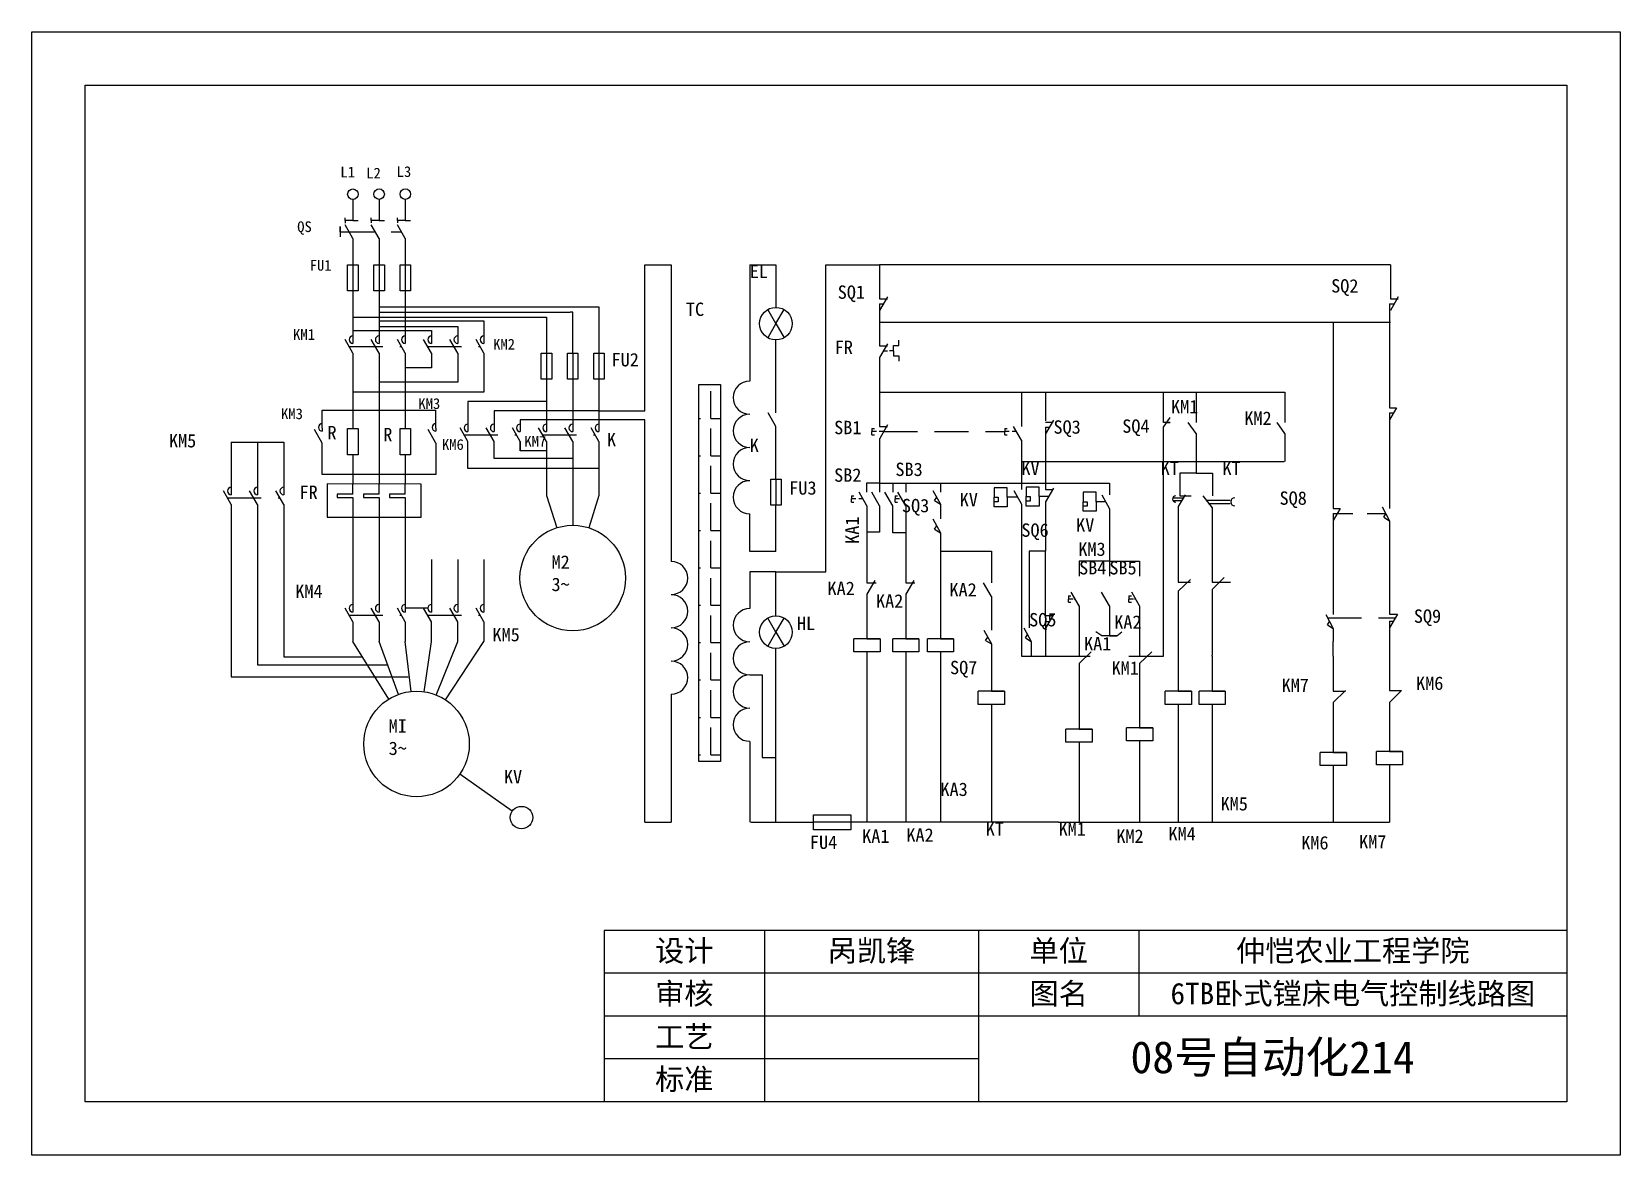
# Model space of a CAD drawing. Header units: millimetres. Extents: x 2276 to 2573, y 2021 to 2231.
import ezdxf

# ---------------------------------------------------------------- set-up
doc = ezdxf.new("R2010")
doc.units = ezdxf.units.MM
doc.linetypes.add('DASHED2', pattern=[9.525, 6.35, -3.175])
for name, color, linetype in [('元器件层', 4, 'Continuous'), ('图框层', 1, 'Continuous'), ('导线层', 3, 'Continuous'), ('文字层', 2, 'Continuous')]:
    doc.layers.add(name, color=color, linetype=linetype)
doc.styles.add('呙凯锋08', font='STFANGSO.TTF')

# ---------------------------------------------------------------- blocks, each defined once
blk = doc.blocks.new('呙凯锋L')
at = {"layer": '元器件层'}
for p, q in [((2.34, -2.49), (2.34, -6.41)), ((0.87, -6.41), (0.87, -5.92)), ((2.34, -6.41), (0.87, -6.41)), ((0.87, -6.41), (0.87, -6.9)), ((2.34, -6.41), (3.32, -6.41))]:
    blk.add_line(p, q, dxfattribs=at)
blk.add_circle((2.34, -1.51), 0.98, dxfattribs=at)
blk = doc.blocks.new('呙凯锋QS')
at = {"layer": '元器件层'}
for p, q in [((4.06, -2.32), (2.59, 0.23)), ((8.96, -2.32), (7.49, 0.23)), ((13.86, -2.32), (12.39, 0.23)), ((1.69, -1.04), (1.69, -0.06)), ((1.69, -0.06), (1.69, -2.02))]:
    blk.add_line(p, q, dxfattribs=at)
at = {"layer": '元器件层', "linetype": 'DASHED2'}
blk.add_line((1.69, -1.04), (13.12, -1.04), dxfattribs=at)
blk = doc.blocks.new('呙凯锋FU')
at = {"layer": '元器件层'}
for p, q in [((0.95, -5.49), (0.95, -0.59)), ((0.95, -0.59), (1.93, -0.59)), ((1.93, -0.59), (2.91, -0.59)), ((1.93, -0.59), (1.93, -5.49)), ((2.91, -0.59), (2.91, -5.49)), ((2.91, -5.49), (0.95, -5.49))]:
    blk.add_line(p, q, dxfattribs=at)
blk = doc.blocks.new('呙凯锋KM')
at = {"layer": '元器件层'}
for q in [(-0.89, 4.29), (-0.89, 0.37)]:
    blk.add_line((-0.89, 0.93), q, dxfattribs=at)
blk.add_arc((-0.89, 1.07), 0.699, 90, 270, dxfattribs=at)
blk = doc.blocks.new('呙凯锋FR')
at = {"layer": '元器件层'}
for p, q in [((3.56, -0.84), (3.56, 1.12)), ((3.56, -0.84), (0.62, -0.84)), ((0.62, -0.84), (0.62, -1.51)), ((0.62, -1.51), (3.56, -1.51)), ((3.56, -1.51), (3.56, -3.47))]:
    blk.add_line(p, q, dxfattribs=at)
blk = doc.blocks.new('呙凯锋M23~')
at = {"layer": '元器件层'}
for p, q in [((-4.9, 15.41), (-2.99, 9.4)), ((0, 15.41), (0, 9.86)), ((4.9, 15.41), (2.99, 9.4))]:
    blk.add_line(p, q, dxfattribs=at)
blk.add_circle((0, 0), 9.86, dxfattribs=at)
blk = doc.blocks.new('呙凯锋KV')
at = {"layer": '元器件层'}
blk.add_line((-7, 4.56), (-16.79, 11.43), dxfattribs=at)
blk.add_circle((-5.25, 3.34), 2.1, dxfattribs=at)
blk = doc.blocks.new('呙凯锋M13~')
at = {"layer": '元器件层'}
for p, q in [((-17.37, 6.61), (-24.07, 17.39)), ((-15.56, 7.49), (-19.17, 17.39)), ((-13.18, 8.04), (-14.27, 17.39)), ((-10.74, 7.99), (-9.37, 17.39)), ((-8.49, 7.38), (-4.47, 17.39)), ((-6.75, 6.47), (0.43, 17.39))]:
    blk.add_line(p, q, dxfattribs=at)
blk.add_circle((-12.17, -1.77), 9.86, dxfattribs=at)
blk = doc.blocks.new('呙凯锋SB')
at = {"layer": '元器件层'}
for p, q in [((-1.38, 0.6), (-0.92, 0.6)), ((-1.38, 0.6), (-1.38, 0)), ((-0.53, 0), (-1.38, 0)), ((-1.38, -0.6), (-1.38, 0)), ((0.8, 0), (0, 0)), ((1.54, 1.27), (0.07, -1.27)), ((-1.38, -0.6), (-0.92, -0.6))]:
    blk.add_line(p, q, dxfattribs=at)
blk = doc.blocks.new('呙凯锋TC')
at = {"layer": '元器件层'}
for centre in [(7.55, -62.62), (7.55, -68.83), (7.55, -75.03), (7.55, -81.24)]:
    blk.add_arc(centre, 3.1, 270, 90, dxfattribs=at)
at = {"layer": '导线层'}
for p, q in [((2.65, -31.38), (2.65, -4.06)), ((2.65, -4.06), (7.55, -4.06)), ((7.55, -4.06), (7.55, -47.11)), ((2.65, -108.27), (2.65, -33.04)), ((7.55, -47.11), (7.55, -59.52)), ((7.55, -84.34), (7.55, -108.27)), ((2.65, -108.27), (7.55, -108.27))]:
    blk.add_line(p, q, dxfattribs=at)
blk = doc.blocks.new('呙凯锋HL')
at = {"layer": '元器件层'}
for q in [(-1.53, 2.64), (-1.53, -2.64), (1.53, 2.64), (1.53, -2.64)]:
    blk.add_line((0, 0), q, dxfattribs=at)
blk.add_circle((0, 0), 3.05, dxfattribs=at)
blk = doc.blocks.new('呙凯锋KA')
at = {"layer": '元器件层'}
blk.add_line((-0.3, 1.71), (-1.77, -0.84), dxfattribs=at)
at = {"layer": '导线层'}
blk.add_line((-1.77, -0.84), (-1.77, -9.18), dxfattribs=at)
blk = doc.blocks.new('呙凯锋R')
at = {"layer": '元器件层'}
for p, q in [((-2.83, -1.78), (-2.83, 3.12)), ((-2.83, 3.12), (-1.85, 3.12)), ((-1.85, 3.12), (-0.87, 3.12)), ((-0.87, 3.12), (-0.87, -1.78)), ((-0.87, -1.78), (-2.83, -1.78))]:
    blk.add_line(p, q, dxfattribs=at)
blk = doc.blocks.new('呙凯锋SQ')
at = {"layer": '元器件层'}
for p, q in [((1.17, -0.71), (2.57, -3.29)), ((1.49, -2.63), (1.87, -2)), ((1.49, -2.63), (2.57, -3.29)), ((2.57, -3.29), (2.57, -6.06)), ((2.57, -6.06), (2.57, -12.12))]:
    blk.add_line(p, q, dxfattribs=at)
blk = doc.blocks.new('呙凯锋KT')
at = {"layer": '元器件层'}
for p, q in [((-4.46, 9.86), (-4.46, 2.44)), ((-4.46, 2.44), (-7.52, 2.44)), ((-7.52, 2.44), (-7.52, -1.81)), ((-4.46, 2.44), (-1.39, 2.44)), ((-1.39, 2.44), (-1.39, -1.81))]:
    blk.add_line(p, q, dxfattribs=at)

msp = doc.modelspace()

# ---------------------------------------------------------------- hatches: boundary and pattern name
at = {"layer": '元器件层'}
h = msp.add_hatch(dxfattribs=at)
h.set_pattern_fill('ANGLE', color=0)
h.set_pattern_definition([(0, (0, 0), (0, 6.985), [5.08, -1.905]), (90, (0, 0), (-6.985, 4e-16), [5.08, -1.905])])
h.paths.add_polyline_path([(2404.64, 2164.73), (2400.59, 2164.73), (2400.59, 2094.25), (2404.64, 2094.25)])

# ---------------------------------------------------------------- linework, layer by layer
for p, q in [((2340.82, 2199.31), (2340.82, 2195.39)), ((2345.72, 2199.31), (2345.72, 2195.39)), ((2339.35, 2195.39), (2339.35, 2195.88)), ((2340.82, 2195.39), (2339.35, 2195.39)), ((2339.35, 2195.39), (2339.35, 2194.9)), ((2340.82, 2195.39), (2341.8, 2195.39)), ((2344.25, 2195.39), (2344.25, 2195.88)), ((2345.72, 2195.39), (2344.25, 2195.39)), ((2344.25, 2195.39), (2344.25, 2194.9)), ((2345.72, 2195.39), (2346.7, 2195.39)), ((2339.84, 2182.19), (2339.84, 2187.09)), ((2339.84, 2187.09), (2340.82, 2187.09)), ((2340.82, 2187.09), (2341.8, 2187.09)), ((2340.82, 2187.09), (2340.82, 2182.19)), ((2341.8, 2187.09), (2341.8, 2182.19)), ((2344.74, 2182.19), (2344.74, 2187.09)), ((2344.74, 2187.09), (2345.72, 2187.09)), ((2345.72, 2187.09), (2346.7, 2187.09)), ((2345.72, 2187.09), (2345.72, 2182.19)), ((2346.7, 2187.09), (2346.7, 2182.19)), ((2410.12, 2187.09), (2415.02, 2187.09)), ((2415.02, 2187.09), (2415.02, 2179.13)), ((2529.9, 2187.09), (2529.9, 2180.74)), ((2335.92, 2182.19), (2335.92, 2172.39)), ((2341.8, 2182.19), (2339.84, 2182.19)), ((2340.82, 2182.19), (2340.82, 2172.39)), ((2346.7, 2182.19), (2344.74, 2182.19)), ((2345.72, 2182.19), (2345.72, 2172.39)), ((2435.88, 2181.08), (2434.41, 2178.53)), ((2434.41, 2180.98), (2434.41, 2180.98)), ((2434.41, 2180.74), (2435.85, 2180.74)), ((2531.37, 2181.08), (2529.9, 2178.53)), ((2529.9, 2180.98), (2529.9, 2180.98)), ((2529.9, 2180.74), (2531.34, 2180.74)), ((2377.02, 2178.2), (2376.53, 2178.2)), ((2415.02, 2176.08), (2413.5, 2178.72)), ((2415.02, 2176.08), (2416.55, 2178.72)), ((2434.41, 2179.8), (2435.15, 2179.8)), ((2434.41, 2179.8), (2434.41, 2178.53)), ((2434.41, 2178.53), (2434.41, 2171.96)), ((2529.74, 2179.8), (2530.64, 2179.8)), ((2335.92, 2174.78), (2350.62, 2174.78)), ((2340.82, 2176.58), (2360.42, 2176.58)), ((2340.82, 2175.57), (2355.52, 2175.57)), ((2350.62, 2174.78), (2350.62, 2172.39)), ((2355.52, 2175.57), (2355.52, 2172.39)), ((2360.42, 2176.58), (2360.42, 2172.39)), ((2415.02, 2176.08), (2413.5, 2173.44)), ((2415.02, 2176.08), (2416.55, 2173.44)), ((2335.92, 2170.54), (2334.45, 2173.09)), ((2340.82, 2170.54), (2339.35, 2173.09)), ((2345.72, 2170.54), (2344.25, 2173.09)), ((2350.62, 2170.54), (2349.15, 2173.09)), ((2355.52, 2170.54), (2354.05, 2173.09)), ((2360.42, 2170.54), (2358.95, 2173.09)), ((2435.88, 2172.29), (2434.41, 2169.74)), ((2434.41, 2171.96), (2435.85, 2171.96)), ((2436.99, 2171.02), (2436.99, 2172)), ((2436.99, 2172), (2437.97, 2172)), ((2437.97, 2172), (2437.97, 2172.98)), ((2371.14, 2165.69), (2371.14, 2170.59)), ((2371.14, 2170.59), (2372.12, 2170.59)), ((2372.12, 2170.59), (2373.1, 2170.59)), ((2372.12, 2170.59), (2372.12, 2165.69)), ((2373.1, 2170.59), (2373.1, 2165.69)), ((2376.04, 2165.69), (2376.04, 2170.59)), ((2376.04, 2170.59), (2377.02, 2170.59)), ((2377.02, 2170.59), (2378, 2170.59)), ((2377.02, 2170.59), (2377.02, 2165.69)), ((2378, 2170.59), (2378, 2165.69)), ((2380.94, 2165.69), (2380.94, 2170.59)), ((2380.94, 2170.59), (2381.92, 2170.59)), ((2381.92, 2170.59), (2382.9, 2170.59)), ((2381.92, 2170.59), (2381.92, 2165.69)), ((2382.9, 2170.59), (2382.9, 2165.69)), ((2435.15, 2171.02), (2435.86, 2171.02)), ((2436.99, 2171.02), (2436.25, 2171.02)), ((2436.99, 2171.02), (2436.99, 2170.04)), ((2436.99, 2170.04), (2437.97, 2170.04)), ((2437.97, 2170.04), (2437.97, 2169.06)), ((2373.1, 2165.69), (2371.14, 2165.69)), ((2378, 2165.69), (2376.04, 2165.69)), ((2382.9, 2165.69), (2380.94, 2165.69)), ((2529.74, 2166.69), (2529.74, 2160.34)), ((2400.59, 2164.73), (2404.64, 2164.73)), ((2400.59, 2094.25), (2400.59, 2164.73)), ((2404.64, 2164.73), (2404.64, 2094.25)), ((2460.91, 2163.29), (2460.91, 2156.84)), ((2465.44, 2163.29), (2465.44, 2157.92)), ((2487.48, 2157.63), (2487.48, 2163.29)), ((2493.6, 2163.29), (2493.6, 2157.63)), ((2330.2, 2156.55), (2330.2, 2159.9)), ((2357.42, 2161.54), (2357.42, 2155.89)), ((2362.32, 2159.77), (2362.32, 2155.89)), ((2415.02, 2156.84), (2413.55, 2159.39)), ((2529.74, 2160.98), (2529.74, 2160.34)), ((2529.74, 2160.58), (2529.74, 2160.58)), ((2531.02, 2160.34), (2529.74, 2158.13)), ((2529.74, 2160.34), (2531.02, 2160.34)), ((2529.74, 2159.4), (2530.48, 2159.4)), ((2330.2, 2153.72), (2328.73, 2156.27)), ((2330.2, 2156.55), (2330.2, 2155.99)), ((2344.74, 2151.58), (2344.74, 2156.48)), ((2344.74, 2156.48), (2345.72, 2156.48)), ((2345.72, 2156.48), (2346.7, 2156.48)), ((2346.7, 2156.48), (2346.7, 2151.58)), ((2351.44, 2153.72), (2349.97, 2156.27)), ((2357.42, 2154.05), (2355.95, 2156.59)), ((2362.32, 2154.05), (2360.85, 2156.59)), ((2367.22, 2154.05), (2365.75, 2156.59)), ((2367.22, 2158.11), (2367.22, 2155.89)), ((2372.12, 2154.05), (2370.65, 2156.59)), ((2377.02, 2154.05), (2375.55, 2156.59)), ((2381.92, 2154.05), (2380.45, 2156.59)), ((2415.02, 2147.04), (2415.02, 2156.84)), ((2434.41, 2156.84), (2435.85, 2156.84)), ((2457.8, 2156.5), (2458.26, 2156.5)), ((2457.8, 2156.5), (2457.8, 2155.9)), ((2460.91, 2154.3), (2459.44, 2156.84)), ((2466.91, 2158.01), (2465.44, 2155.46)), ((2465.44, 2157.68), (2466.88, 2157.68)), ((2465.44, 2156.74), (2466.17, 2156.74)), ((2465.44, 2156.74), (2465.44, 2155.46)), ((2487.48, 2156.74), (2488.75, 2158.51)), ((2488.75, 2157.63), (2487.48, 2157.63)), ((2487.48, 2150.3), (2487.48, 2156.74)), ((2488.12, 2157.63), (2488.75, 2157.63)), ((2493.6, 2155.55), (2492.12, 2157.63)), ((2510.19, 2155.55), (2508.71, 2157.63)), ((2313.18, 2153.9), (2313.18, 2144.1)), ((2318.08, 2153.9), (2318.08, 2144.1)), ((2322.98, 2153.9), (2322.98, 2144.1)), ((2357.42, 2148.99), (2357.42, 2154.05)), ((2362.32, 2150.88), (2362.32, 2154.05)), ((2367.22, 2152.33), (2367.22, 2154.05)), ((2367.22, 2154.05), (2367.22, 2152.33)), ((2372.12, 2154.05), (2372.12, 2143.94)), ((2377.02, 2154.05), (2377.02, 2143.94)), ((2381.92, 2154.05), (2381.92, 2143.94)), ((2458.65, 2155.9), (2457.8, 2155.9)), ((2457.8, 2155.31), (2457.8, 2155.9)), ((2457.8, 2155.31), (2458.26, 2155.31)), ((2459.98, 2155.9), (2459.18, 2155.9)), ((2460.91, 2154.3), (2460.91, 2146.29)), ((2465.44, 2155.46), (2465.44, 2150.3)), ((2510.19, 2155.55), (2510.19, 2150.3)), ((2346.7, 2151.58), (2344.74, 2151.58)), ((2377.02, 2150.88), (2362.32, 2150.88)), ((2372.12, 2152.33), (2367.22, 2152.33)), ((2465.44, 2150.3), (2465.44, 2145.09)), ((2487.48, 2113.9), (2487.48, 2150.3)), ((2381.92, 2148.99), (2357.42, 2148.99)), ((2313.18, 2142.26), (2311.71, 2144.8)), ((2318.08, 2142.26), (2316.61, 2144.8)), ((2322.98, 2142.26), (2321.51, 2144.8)), ((2340.82, 2144.23), (2340.82, 2146.19)), ((2345.72, 2144.23), (2345.72, 2146.19)), ((2414.04, 2142.14), (2414.04, 2147.04)), ((2414.04, 2147.04), (2415.02, 2147.04)), ((2415.02, 2147.04), (2416, 2147.04)), ((2415.02, 2147.04), (2415.02, 2142.14)), ((2416, 2147.04), (2416, 2142.14)), ((2432.03, 2142.05), (2430.56, 2144.59)), ((2434.41, 2142.05), (2432.94, 2144.59)), ((2436.86, 2142.05), (2435.39, 2144.59)), ((2439.31, 2142.05), (2437.84, 2144.59)), ((2444.38, 2144.91), (2445.78, 2142.33)), ((2458.25, 2145.4), (2455.83, 2145.4)), ((2455.83, 2145.4), (2455.83, 2143.62)), ((2458.25, 2143.62), (2458.25, 2145.4)), ((2459.51, 2144.91), (2460.91, 2142.33)), ((2460.91, 2146.29), (2460.91, 2145.09)), ((2464.21, 2145.53), (2461.79, 2145.53)), ((2461.79, 2145.53), (2461.79, 2143.76)), ((2464.21, 2143.76), (2464.21, 2145.53)), ((2466.91, 2145.35), (2465.44, 2142.8)), ((2465.44, 2145.09), (2466.88, 2145.09)), ((2474.88, 2144.56), (2472.46, 2144.56)), ((2472.46, 2144.56), (2472.46, 2142.78)), ((2474.88, 2142.78), (2474.88, 2144.56)), ((2477.36, 2146.29), (2477.36, 2144.08)), ((2340.82, 2144.23), (2337.88, 2144.23)), ((2337.88, 2144.23), (2337.88, 2143.56)), ((2337.88, 2143.56), (2340.82, 2143.56)), ((2340.82, 2143.56), (2340.82, 2141.6)), ((2345.72, 2144.23), (2342.78, 2144.23)), ((2342.78, 2144.23), (2342.78, 2143.56)), ((2342.78, 2143.56), (2345.72, 2143.56)), ((2345.72, 2143.56), (2345.72, 2141.6)), ((2416, 2142.14), (2414.04, 2142.14)), ((2415.02, 2133.5), (2415.02, 2142.14)), ((2429.12, 2143.92), (2429.58, 2143.92)), ((2429.12, 2143.92), (2429.12, 2143.32)), ((2429.96, 2143.32), (2429.12, 2143.32)), ((2429.12, 2142.72), (2429.12, 2143.32)), ((2429.12, 2142.72), (2429.58, 2142.72)), ((2431.3, 2143.32), (2430.5, 2143.32)), ((2434.41, 2142.05), (2434.41, 2137.09)), ((2436.86, 2136.98), (2436.86, 2142.05)), ((2437.31, 2143.92), (2437.77, 2143.92)), ((2437.31, 2143.92), (2437.31, 2143.32)), ((2438.15, 2143.32), (2437.31, 2143.32)), ((2437.31, 2142.72), (2437.31, 2143.32)), ((2437.31, 2142.72), (2437.77, 2142.72)), ((2438.58, 2143.32), (2438.34, 2143.32)), ((2439.31, 2142.05), (2439.31, 2136.98)), ((2444.69, 2143), (2445.08, 2143.62)), ((2444.69, 2143), (2445.78, 2142.33)), ((2445.78, 2142.33), (2445.78, 2139.57)), ((2455.83, 2141.85), (2455.83, 2143.62)), ((2455.83, 2143.62), (2456.58, 2143.62)), ((2456.58, 2142.79), (2455.83, 2142.79)), ((2458.25, 2141.85), (2455.83, 2141.85)), ((2456.58, 2143.62), (2456.58, 2142.79)), ((2460.21, 2143.62), (2458.25, 2143.62)), ((2458.25, 2143.62), (2458.25, 2141.85)), ((2460.91, 2142.33), (2460.91, 2113.9)), ((2461.79, 2141.98), (2461.79, 2143.76)), ((2461.79, 2143.76), (2462.55, 2143.76)), ((2462.55, 2142.92), (2461.79, 2142.92)), ((2464.21, 2141.98), (2461.79, 2141.98)), ((2462.55, 2143.76), (2462.55, 2142.92)), ((2465.99, 2143.76), (2464.21, 2143.76)), ((2464.21, 2143.76), (2464.21, 2141.98)), ((2465.44, 2142.8), (2465.44, 2133.58)), ((2472.46, 2141.01), (2472.46, 2142.78)), ((2472.46, 2142.78), (2473.22, 2142.78)), ((2473.22, 2141.95), (2472.46, 2141.95)), ((2473.22, 2142.78), (2473.22, 2141.95)), ((2476.66, 2142.78), (2474.88, 2142.78)), ((2474.88, 2142.78), (2474.88, 2141.01)), ((2475.96, 2144.08), (2477.36, 2141.49)), ((2477.36, 2141.49), (2477.36, 2128.88)), ((2491.15, 2143.45), (2489.19, 2143.45)), ((2490.88, 2142.99), (2489.24, 2142.99)), ((2491.52, 2144.08), (2490.24, 2141.91)), ((2490.24, 2141.91), (2490.24, 2127.75)), ((2490.53, 2143.88), (2492.66, 2143.88)), ((2494.83, 2143.88), (2496.57, 2141.65)), ((2495.44, 2143.1), (2499.94, 2143.1)), ((2495.92, 2142.49), (2499.94, 2142.49)), ((2496.57, 2141.65), (2496.57, 2127.75)), ((2519.23, 2141.52), (2520.5, 2141.52)), ((2520.5, 2141.52), (2519.23, 2139.31)), ((2528.34, 2141.81), (2529.74, 2139.23)), ((2410.12, 2133.5), (2410.12, 2140.53)), ((2444.38, 2139.57), (2445.78, 2136.98)), ((2474.88, 2141.01), (2472.46, 2141.01)), ((2519.23, 2140.58), (2519.23, 2139.31)), ((2519.23, 2140.58), (2519.96, 2140.58)), ((2519.23, 2139.31), (2519.23, 2134.14)), ((2528.66, 2139.89), (2529.04, 2140.52)), ((2528.66, 2139.89), (2529.74, 2139.23)), ((2434.41, 2137.09), (2432.03, 2137.09)), ((2439.31, 2136.98), (2436.86, 2136.98)), ((2444.69, 2137.65), (2445.08, 2138.28)), ((2444.69, 2137.65), (2445.78, 2136.98)), ((2415.02, 2133.5), (2410.12, 2133.5)), ((2455.31, 2133.58), (2455.31, 2127.65)), ((2465.44, 2133.58), (2462.36, 2133.58)), ((2462.36, 2133.58), (2462.36, 2119.25)), ((2465.44, 2121.45), (2465.44, 2133.58)), ((2335.92, 2131.98), (2335.92, 2122.18)), ((2340.82, 2131.98), (2340.82, 2122.18)), ((2345.72, 2131.98), (2345.72, 2122.18)), ((2350.62, 2131.98), (2350.62, 2122.18)), ((2355.52, 2131.98), (2355.52, 2122.18)), ((2360.42, 2131.98), (2360.42, 2122.18)), ((2410.12, 2129.67), (2410.12, 2122.82)), ((2477.36, 2131.7), (2471.7, 2131.7)), ((2471.7, 2131.7), (2471.7, 2128.88)), ((2477.36, 2131.7), (2483.02, 2131.7)), ((2483.02, 2131.7), (2483.02, 2128.88)), ((2432.03, 2127.65), (2433.73, 2127.65)), ((2440.78, 2128.06), (2439.31, 2125.51)), ((2439.31, 2127.65), (2441.01, 2127.65)), ((2455.31, 2125.1), (2453.84, 2127.65)), ((2492.5, 2128.27), (2490.24, 2126.06)), ((2490.24, 2127.75), (2492.5, 2127.75)), ((2498.84, 2128.62), (2496.57, 2126.41)), ((2496.57, 2127.75), (2499.98, 2127.75)), ((2455.31, 2125.1), (2455.31, 2118.78)), ((2469.7, 2125.2), (2470.16, 2125.2)), ((2469.7, 2125.2), (2469.7, 2124.61)), ((2470.54, 2124.61), (2469.7, 2124.61)), ((2469.7, 2124.01), (2469.7, 2124.61)), ((2469.7, 2124.01), (2470.16, 2124.01)), ((2471.7, 2123.33), (2470.23, 2125.88)), ((2470.96, 2124.61), (2470.73, 2124.61)), ((2477.36, 2123.33), (2475.89, 2125.88)), ((2481.02, 2125.2), (2481.48, 2125.2)), ((2481.02, 2125.2), (2481.02, 2124.61)), ((2481.87, 2124.61), (2481.02, 2124.61)), ((2481.02, 2124.01), (2481.02, 2124.61)), ((2481.02, 2124.01), (2481.48, 2124.01)), ((2483.02, 2123.33), (2481.55, 2125.88)), ((2482.29, 2124.61), (2482.06, 2124.61)), ((2335.92, 2120.34), (2334.45, 2122.88)), ((2340.82, 2120.34), (2339.35, 2122.88)), ((2345.72, 2120.34), (2344.25, 2122.88)), ((2349.92, 2122.88), (2345.72, 2122.88)), ((2350.62, 2120.34), (2349.15, 2122.88)), ((2355.52, 2120.34), (2354.05, 2122.88)), ((2360.42, 2120.34), (2358.95, 2122.88)), ((2466.91, 2121.7), (2465.44, 2119.15)), ((2466.76, 2121.45), (2465.44, 2121.45)), ((2471.7, 2123.33), (2471.7, 2113.9)), ((2477.36, 2123.33), (2477.36, 2117.72)), ((2483.02, 2123.33), (2483.02, 2113.9)), ((2517.83, 2121.69), (2519.23, 2119.1)), ((2531.21, 2121.76), (2529.74, 2119.22)), ((2335.92, 2120.34), (2335.92, 2116.67)), ((2340.82, 2120.34), (2340.82, 2116.67)), ((2345.72, 2120.34), (2345.72, 2116.67)), ((2350.62, 2116.67), (2350.62, 2120.34)), ((2355.52, 2116.67), (2355.52, 2120.34)), ((2360.42, 2120.34), (2360.42, 2116.67)), ((2461.35, 2119.25), (2462.75, 2116.67)), ((2461.67, 2117.33), (2462.05, 2117.96)), ((2465.44, 2120.43), (2466.17, 2120.43)), ((2465.44, 2120.43), (2465.44, 2119.15)), ((2465.44, 2119.15), (2465.44, 2113.98)), ((2475.96, 2117.72), (2474.84, 2118.5)), ((2478.76, 2117.72), (2475.96, 2117.72)), ((2477.36, 2117.72), (2478.76, 2117.72)), ((2478.76, 2117.72), (2479.67, 2118.5)), ((2518.14, 2119.77), (2518.53, 2120.39)), ((2518.14, 2119.77), (2519.23, 2119.1)), ((2529.74, 2120.49), (2529.74, 2119.22)), ((2529.74, 2120.49), (2530.48, 2120.49)), ((2432.03, 2117.18), (2429.58, 2117.18)), ((2429.58, 2114.73), (2429.58, 2117.18)), ((2434.48, 2114.73), (2429.58, 2114.73)), ((2432.03, 2117.18), (2434.48, 2117.18)), ((2434.48, 2117.18), (2432.03, 2117.18)), ((2434.48, 2117.18), (2434.48, 2114.73)), ((2439.31, 2117.18), (2436.86, 2117.18)), ((2436.86, 2114.73), (2436.86, 2117.18)), ((2441.76, 2114.73), (2436.86, 2114.73)), ((2439.31, 2117.18), (2441.76, 2117.18)), ((2441.76, 2117.18), (2439.31, 2117.18)), ((2441.76, 2117.18), (2441.76, 2114.73)), ((2445.78, 2117.18), (2443.33, 2117.18)), ((2443.33, 2114.73), (2443.33, 2117.18)), ((2448.23, 2114.73), (2443.33, 2114.73)), ((2445.78, 2117.18), (2448.23, 2117.18)), ((2448.23, 2117.18), (2445.78, 2117.18)), ((2448.23, 2117.18), (2448.23, 2114.73)), ((2461.67, 2117.33), (2462.75, 2116.67)), ((2462.75, 2116.67), (2462.75, 2113.9)), ((2473.96, 2114.76), (2471.7, 2112.55)), ((2485.28, 2114.76), (2483.02, 2112.55)), ((2460.91, 2113.9), (2473.75, 2113.9)), ((2481.02, 2113.9), (2487.48, 2113.9)), ((2487.48, 2113.9), (2487.48, 2113.9)), ((2490.24, 2113.9), (2490.24, 2107.37)), ((2496.57, 2113.9), (2496.57, 2107.37)), ((2410.12, 2110.41), (2412.45, 2110.41)), ((2350.62, 2106.91), (2350.62, 2106.96)), ((2455.31, 2107.37), (2452.86, 2107.37)), ((2452.86, 2104.92), (2452.86, 2107.37)), ((2455.31, 2107.37), (2457.76, 2107.37)), ((2457.76, 2107.37), (2455.31, 2107.37)), ((2457.76, 2107.37), (2457.76, 2104.92)), ((2490.24, 2107.37), (2487.79, 2107.37)), ((2487.79, 2104.92), (2487.79, 2107.37)), ((2490.24, 2107.37), (2492.69, 2107.37)), ((2492.69, 2107.37), (2490.24, 2107.37)), ((2492.69, 2107.37), (2492.69, 2104.92)), ((2496.57, 2107.37), (2494.12, 2107.37)), ((2494.12, 2104.92), (2494.12, 2107.37)), ((2496.57, 2107.37), (2499.02, 2107.37)), ((2499.02, 2107.37), (2496.57, 2107.37)), ((2499.02, 2107.37), (2499.02, 2104.92)), ((2521.49, 2107.5), (2519.23, 2105.29)), ((2532, 2107.5), (2529.74, 2105.29)), ((2457.76, 2104.92), (2452.86, 2104.92)), ((2492.69, 2104.92), (2487.79, 2104.92)), ((2499.02, 2104.92), (2494.12, 2104.92)), ((2471.7, 2100.27), (2469.25, 2100.27)), ((2469.25, 2097.82), (2469.25, 2100.27)), ((2471.7, 2100.27), (2474.15, 2100.27)), ((2474.15, 2100.27), (2471.7, 2100.27)), ((2474.15, 2100.27), (2474.15, 2097.82)), ((2483.02, 2100.56), (2480.57, 2100.56)), ((2480.57, 2098.11), (2480.57, 2100.56)), ((2483.02, 2100.56), (2485.47, 2100.56)), ((2485.47, 2100.56), (2483.02, 2100.56)), ((2485.47, 2100.56), (2485.47, 2098.11)), ((2410.12, 2098), (2410.12, 2082.88)), ((2474.15, 2097.82), (2469.25, 2097.82)), ((2485.47, 2098.11), (2480.57, 2098.11)), ((2404.64, 2094.25), (2400.59, 2094.25)), ((2519.23, 2095.94), (2516.78, 2095.94)), ((2516.78, 2093.49), (2516.78, 2095.94)), ((2519.23, 2095.94), (2521.68, 2095.94)), ((2521.68, 2095.94), (2519.23, 2095.94)), ((2521.68, 2095.94), (2521.68, 2093.49)), ((2529.74, 2096.09), (2527.29, 2096.09)), ((2527.29, 2093.64), (2527.29, 2096.09)), ((2529.74, 2096.09), (2532.19, 2096.09)), ((2532.19, 2096.09), (2529.74, 2096.09)), ((2532.19, 2096.09), (2532.19, 2093.64)), ((2521.68, 2093.49), (2516.78, 2093.49)), ((2532.19, 2093.64), (2527.29, 2093.64)), ((2422.05, 2081.48), (2422.05, 2084.28)), ((2422.05, 2084.28), (2429.05, 2084.28)), ((2429.05, 2082.88), (2422.05, 2082.88)), ((2429.05, 2084.28), (2429.05, 2082.88)), ((2429.05, 2082.88), (2429.05, 2081.48)), ((2429.05, 2081.48), (2422.05, 2081.48))]:
    msp.add_line(p, q, dxfattribs=at)
at = {"layer": '元器件层', "linetype": 'DASHED2'}
for p, q in [((2335.18, 2171.82), (2344.98, 2171.82)), ((2349.88, 2171.82), (2359.68, 2171.82)), ((2356.69, 2155.32), (2366.49, 2155.32)), ((2371.39, 2155.32), (2381.19, 2155.32)), ((2312.45, 2143.53), (2322.25, 2143.53)), ((2335.18, 2121.61), (2344.98, 2121.61)), ((2349.88, 2121.61), (2359.68, 2121.61))]:
    msp.add_line(p, q, dxfattribs=at)
at = {"layer": '元器件层'}
for centre, radius in [((2340.82, 2200.29), 0.98), ((2345.72, 2200.29), 0.98), ((2415.02, 2176.08), 3.05)]:
    msp.add_circle(centre, radius, dxfattribs=at)
for centre, radius, start, end in [((2335.92, 2173.09), 0.699, 90, 270), ((2340.82, 2173.09), 0.699, 90, 270), ((2345.72, 2173.09), 0.699, 90, 270), ((2350.62, 2173.09), 0.699, 90, 270), ((2355.52, 2173.09), 0.699, 90, 270), ((2360.42, 2173.09), 0.699, 90, 270), ((2410.12, 2162.25), 3.1, 90, 270), ((2330.2, 2156.69), 0.699, 90, 270), ((2357.42, 2156.59), 0.699, 90, 270), ((2362.32, 2156.59), 0.699, 90, 270), ((2367.22, 2156.59), 0.699, 90, 270), ((2372.12, 2156.59), 0.699, 90, 270), ((2377.02, 2156.59), 0.699, 90, 270), ((2381.92, 2156.59), 0.699, 90, 270), ((2410.12, 2156.04), 3.1, 90, 270), ((2410.12, 2149.84), 3.1, 90, 270), ((2313.18, 2144.8), 0.699, 90, 270), ((2318.08, 2144.8), 0.699, 90, 270), ((2322.98, 2144.8), 0.699, 90, 270), ((2410.12, 2143.63), 3.1, 90, 270), ((2489.75, 2143.29), 0.588, 90.7455, 270.7455), ((2500.81, 2142.78), 0.764, 90, 270), ((2335.92, 2122.88), 0.699, 90, 270), ((2340.82, 2122.88), 0.699, 90, 270), ((2345.72, 2122.88), 0.699, 90, 270), ((2350.62, 2122.88), 0.699, 90, 270), ((2355.52, 2122.88), 0.699, 90, 270), ((2360.42, 2122.88), 0.699, 90, 270), ((2410.12, 2119.72), 3.1, 90, 270), ((2410.12, 2113.52), 3.1, 90, 270), ((2410.12, 2107.31), 3.1, 90, 270), ((2410.12, 2101.11), 3.1, 90, 270)]:
    msp.add_arc(centre, radius, start, end, dxfattribs=at)
at = {"layer": '图框层'}
for p, q in [((2275.88, 2230.64), (2572.88, 2230.64)), ((2275.88, 2020.64), (2275.88, 2230.64)), ((2572.88, 2230.64), (2572.88, 2020.64)), ((2285.88, 2220.64), (2562.88, 2220.64)), ((2285.88, 2030.64), (2285.88, 2220.64)), ((2562.88, 2220.64), (2562.88, 2030.64)), ((2562.88, 2062.64), (2382.88, 2062.64)), ((2382.88, 2062.64), (2382.88, 2030.64)), ((2412.88, 2062.64), (2412.88, 2030.64)), ((2452.88, 2062.64), (2452.88, 2030.64)), ((2482.88, 2062.64), (2482.88, 2046.64)), ((2562.88, 2054.64), (2382.88, 2054.64)), ((2562.88, 2046.64), (2382.88, 2046.64)), ((2452.88, 2038.64), (2382.88, 2038.64)), ((2562.88, 2030.64), (2285.88, 2030.64)), ((2572.88, 2020.64), (2275.88, 2020.64))]:
    msp.add_line(p, q, dxfattribs=at)
at = {"layer": '导线层'}
for p, q in [((2335.92, 2191.99), (2335.92, 2187.09)), ((2340.82, 2191.99), (2340.82, 2187.09)), ((2345.72, 2191.99), (2345.72, 2187.09)), ((2410.12, 2187.09), (2410.12, 2165.35)), ((2424.33, 2129.67), (2424.33, 2187.09)), ((2424.33, 2187.09), (2434.41, 2187.09)), ((2434.41, 2187.09), (2434.41, 2180.74)), ((2529.9, 2187.09), (2434.41, 2187.09)), ((2335.92, 2177.29), (2372.12, 2177.29)), ((2340.82, 2179.25), (2381.92, 2179.25)), ((2340.82, 2178.2), (2376.53, 2178.2)), ((2372.12, 2177.29), (2372.12, 2170.59)), ((2377.02, 2170.59), (2377.02, 2178.2)), ((2381.92, 2179.25), (2381.92, 2170.59)), ((2529.74, 2179.8), (2529.74, 2160.34)), ((2434.41, 2176.35), (2495.73, 2176.35)), ((2495.73, 2176.35), (2529.9, 2176.35)), ((2519.23, 2176.35), (2519.23, 2141.52)), ((2415.02, 2159.39), (2415.02, 2173.03)), ((2335.92, 2170.54), (2335.92, 2156.48)), ((2340.82, 2170.54), (2340.82, 2146.19)), ((2345.72, 2170.54), (2345.72, 2156.48)), ((2350.62, 2170.54), (2350.62, 2167.82)), ((2355.52, 2170.54), (2355.52, 2165.17)), ((2360.42, 2170.54), (2360.42, 2163.26)), ((2434.41, 2169.74), (2434.41, 2156.84)), ((2355.52, 2165.17), (2340.82, 2165.17)), ((2350.62, 2167.82), (2345.72, 2167.82)), ((2372.12, 2165.69), (2372.12, 2155.89)), ((2377.02, 2165.69), (2377.02, 2155.89)), ((2381.92, 2165.69), (2381.92, 2155.89)), ((2360.42, 2163.26), (2335.92, 2163.26)), ((2434.41, 2163.29), (2460.91, 2163.29)), ((2460.91, 2163.29), (2495.73, 2163.29)), ((2495.73, 2163.29), (2510.19, 2163.29)), ((2510.19, 2163.29), (2510.19, 2157.63)), ((2330.2, 2159.9), (2351.44, 2159.9)), ((2372.12, 2161.54), (2357.42, 2161.54)), ((2381.92, 2159.77), (2362.32, 2159.77)), ((2381.92, 2159.77), (2390.52, 2159.77)), ((2529.74, 2159.4), (2529.74, 2141.52)), ((2381.92, 2158.11), (2367.22, 2158.11)), ((2390.52, 2158.11), (2381.92, 2158.11)), ((2313.18, 2153.9), (2322.98, 2153.9)), ((2330.2, 2147.9), (2330.2, 2153.72)), ((2351.44, 2153.72), (2351.44, 2147.9)), ((2434.41, 2154.63), (2434.41, 2146.29)), ((2335.92, 2151.58), (2335.92, 2146.19)), ((2345.72, 2151.58), (2345.72, 2146.19)), ((2460.91, 2150.3), (2486.96, 2150.3)), ((2486.96, 2150.3), (2510.06, 2150.3)), ((2351.44, 2147.9), (2330.2, 2147.9)), ((2331.13, 2146.15), (2331.13, 2139.88)), ((2348.66, 2146.08), (2331.13, 2146.15)), ((2348.66, 2139.88), (2348.66, 2146.08)), ((2434.41, 2146.29), (2431.96, 2146.29)), ((2431.96, 2146.29), (2431.96, 2144.59)), ((2434.41, 2146.29), (2434.41, 2144.59)), ((2434.41, 2146.29), (2477.36, 2146.29)), ((2436.86, 2146.29), (2436.86, 2144.59)), ((2439.31, 2146.29), (2439.31, 2144.59)), ((2445.78, 2146.29), (2445.78, 2144.59)), ((2313.18, 2142.26), (2313.18, 2110.07)), ((2318.08, 2142.26), (2318.08, 2112.31)), ((2322.98, 2142.26), (2322.98, 2113.79)), ((2335.92, 2141.6), (2335.92, 2131.98)), ((2340.82, 2141.6), (2340.82, 2131.98)), ((2345.72, 2141.6), (2345.72, 2131.98)), ((2432.03, 2142.05), (2432.03, 2127.65)), ((2331.13, 2139.88), (2348.66, 2139.88)), ((2519.96, 2140.58), (2522.91, 2140.58)), ((2529.04, 2140.52), (2525.54, 2140.52)), ((2529.74, 2139.23), (2529.74, 2132.44)), ((2439.31, 2136.98), (2439.31, 2127.65)), ((2445.78, 2136.98), (2445.78, 2117.18)), ((2415.02, 2133.5), (2415.02, 2133.5)), ((2445.78, 2133.58), (2455.31, 2133.58)), ((2519.23, 2134.14), (2519.23, 2121.69)), ((2415.02, 2129.67), (2410.12, 2129.67)), ((2415.02, 2121.47), (2415.02, 2129.67)), ((2415.02, 2129.67), (2424.33, 2129.67)), ((2529.74, 2132.44), (2529.74, 2121.76)), ((2439.31, 2125.51), (2439.31, 2117.18)), ((2490.24, 2126.06), (2490.24, 2113.77)), ((2496.57, 2126.41), (2496.57, 2114.12)), ((2529.74, 2121.76), (2531.21, 2121.76)), ((2519.23, 2119.1), (2519.23, 2116.69)), ((2529.74, 2119.22), (2529.74, 2114.05)), ((2415.02, 2082.88), (2415.02, 2115.36)), ((2432.03, 2114.73), (2432.03, 2082.88)), ((2439.31, 2114.73), (2439.31, 2082.88)), ((2445.78, 2114.73), (2445.78, 2082.88)), ((2519.23, 2113.9), (2519.23, 2116.69)), ((2318.08, 2112.31), (2342.41, 2112.31)), ((2322.98, 2113.79), (2337.7, 2113.79)), ((2471.7, 2112.55), (2471.7, 2100.26)), ((2483.02, 2112.55), (2483.02, 2100.56)), ((2496.57, 2113.9), (2496.57, 2114.12)), ((2519.23, 2113.9), (2519.23, 2107.37)), ((2529.74, 2114.05), (2529.74, 2107.52)), ((2313.18, 2110.07), (2346.26, 2110.07)), ((2412.45, 2110.41), (2412.45, 2095.01)), ((2519.23, 2107.37), (2521.49, 2107.37)), ((2529.74, 2107.52), (2532, 2107.52)), ((2455.31, 2104.92), (2455.31, 2082.88)), ((2490.24, 2104.92), (2490.24, 2082.88)), ((2496.57, 2104.92), (2496.57, 2082.88)), ((2519.23, 2105.29), (2519.23, 2095.94)), ((2529.74, 2105.29), (2529.74, 2096.09)), ((2471.7, 2097.82), (2471.7, 2082.88)), ((2483.02, 2098.11), (2483.02, 2082.88)), ((2412.45, 2095.01), (2415.02, 2095.01)), ((2519.23, 2093.49), (2519.23, 2082.88)), ((2529.74, 2093.64), (2529.74, 2082.88)), ((2410.31, 2082.88), (2422.05, 2082.88)), ((2434.62, 2082.88), (2429.05, 2082.88)), ((2445.01, 2082.88), (2434.62, 2082.88)), ((2454.25, 2082.88), (2445.01, 2082.88)), ((2467.87, 2082.88), (2454.25, 2082.88)), ((2467.87, 2082.88), (2496.57, 2082.88)), ((2496.57, 2082.88), (2529.74, 2082.88))]:
    msp.add_line(p, q, dxfattribs=at)
at = {"layer": '导线层', "linetype": 'DASHED2'}
for p, q in [((2435.15, 2155.9), (2457.8, 2155.9)), ((2518.16, 2121.06), (2530.81, 2121.06))]:
    msp.add_line(p, q, dxfattribs=at)

# ---------------------------------------------------------------- block references
at = {"layer": '元器件层'}
msp.add_blockref('呙凯锋TC', (2387.87, 2191.15), dxfattribs=at)
at = {"layer": '文字层'}
for name, p in [('呙凯锋L', (2333.58, 2201.79)), ('呙凯锋QS', (2331.86, 2194.31)), ('呙凯锋FU', (2333.99, 2187.68)), ('呙凯锋KM', (2352.33, 2155.62)), ('呙凯锋R', (2337.77, 2153.36)), ('呙凯锋SB', (2434.35, 2155.9)), ('呙凯锋KT', (2498.05, 2145.69)), ('呙凯锋FR', (2332.36, 2145.07)), ('呙凯锋M23~', (2377.02, 2128.53)), ('呙凯锋KA', (2433.8, 2126.35)), ('呙凯锋HL', (2415.02, 2118.41)), ('呙凯锋SQ', (2452.74, 2119.49)), ('呙凯锋M13~', (2359.99, 2099.28)), ('呙凯锋KV', (2372.69, 2080.41))]:
    msp.add_blockref(name, p, dxfattribs=at)

# ---------------------------------------------------------------- texts
at = {"layer": '文字层', "style": '呙凯锋08'}
for s, width, insert, char_height, attachment_point in [('L1', 4.8375, (2333.58, 2205.43), 2, 1), ('L2', 5.1025, (2338.42, 2205.23), 2, 1), ('L3', 3.976, (2344.11, 2205.5), 2, 1), ('QS', 8.2663, (2325.51, 2195.2), 2, 1), ('FU1', 7.093, (2327.85, 2187.99), 2, 1), ('EL', 4.9, (2410.12, 2187.09), 2.5, 1), ('SQ1', 5.5519, (2426.57, 2183.22), 2.5, 1), ('SQ2', 8.5228, (2518.83, 2184.39), 2.5, 1), ('TC', 11.9407, (2398.18, 2180.02), 2.5, 1), ('KM1', 9.351, (2324.74, 2175.05), 2, 1), ('KM2', 7.7571, (2362.15, 2173.24), 2, 1), ('FR', 6.9954, (2426.01, 2172.9), 2.5, 1), ('FU2', 6.2278, (2384.29, 2170.59), 2.5, 1), ('KM3', 6.2409, (2322.49, 2160.23), 2, 1), ('KM3', 6.3901, (2348.17, 2162.14), 2, 1), ('KM1', 3.7799, (2488.89, 2161.81), 2.5, 1), ('KM2', 5.3363, (2502.6, 2159.66), 2.5, 1), ('R', 3.7654, (2331.17, 2156.95), 2.5, 1), ('R', 2.4893, (2341.6, 2156.6), 2.5, 1), ('SB1', 5.996, (2425.9, 2157.92), 2.5, 1), ('SQ3', 8.4079, (2466.91, 2158.01), 2.5, 1), ('SQ4', 5.5586, (2479.77, 2158.18), 2.5, 1), ('KM5', 9.9114, (2301.53, 2155.45), 2.5, 1), ('KM6', 4.8432, (2352.58, 2154.49), 2, 1), ('KM7', 4.1366, (2367.99, 2155.09), 2, 1), ('K', 5.6748, (2383.42, 2155.66), 2.5, 1), ('K', 4.9, (2410.12, 2154.58), 2.5, 1), ('KV', 4.5321, (2460.91, 2150.3), 2.5, 1), ('KT', 5.9416, (2486.96, 2150.3), 2.5, 1), ('KT', 5.0578, (2498.51, 2150.3), 2.5, 1), ('SB2', 4.6564, (2425.9, 2149.02), 2.5, 1), ('SB3', 1.167, (2437.36, 2150.1), 2.5, 1), ('FR', 5.1917, (2325.94, 2145.81), 2.5, 1), ('FU3', 5.6328, (2417.51, 2146.62), 2.5, 1), ('KV', 6.6047, (2449.38, 2144.43), 2.5, 1), ('SQ8', 9.104, (2509.18, 2144.72), 2.5, 1), ('SQ3', 3.2991, (2438.58, 2143.32), 2.5, 1), ('SQ6', 4.5321, (2460.91, 2138.74), 2.5, 1), ('KV', 5.2142, (2471.15, 2139.71), 2.5, 1), ('M2\\P3~', 9.9867, (2373.06, 2132.76), 2.5, 1), ('KM3', 5.7975, (2471.56, 2135.18), 2.5, 1), ('SB4', 5.6635, (2471.7, 2131.7), 2.5, 1), ('SB5', 5.6635, (2477.36, 2131.7), 2.5, 1), ('KM4', 7.7845, (2325.15, 2127.3), 2.5, 1), ('KA2', 4.4657, (2424.66, 2127.86), 2.5, 1), ('KA2', 6.3292, (2447.46, 2127.58), 2.5, 1), ('KA2', 4.3899, (2433.73, 2125.49), 2.5, 1), ('HL', 8.0734, (2418.94, 2121.29), 2.5, 1), ('SQ5', 3.0793, (2462.36, 2121.99), 2.5, 1), ('KA2', 4.7498, (2478.27, 2121.55), 2.5, 1), ('SQ9', 11.2505, (2534.29, 2122.66), 2.5, 1), ('KM5', 7.7845, (2362.02, 2119.2), 2.5, 1), ('KA1', 4.6643, (2472.63, 2117.52), 2.5, 1), ('SQ7', 6.3292, (2447.57, 2113.05), 2.5, 1), ('KM1', 5.239, (2477.78, 2112.97), 2.5, 1), ('KM7', 9.6536, (2509.57, 2109.75), 2.5, 1), ('KM6', 12.0134, (2534.71, 2110.12), 2.5, 1), ('MI\\P3~', 10.707, (2342.61, 2102.12), 2.5, 1), ('KV', 6.5131, (2364.16, 2092.63), 2.5, 1), ('KA3', 6.5111, (2445.78, 2090.29), 2.5, 1), ('KM5', 12.1608, (2498.16, 2087.59), 2.5, 1), ('KT', 6.9494, (2454.25, 2082.88), 2.5, 1), ('KM1', 10.8205, (2467.87, 2082.88), 2.5, 1), ('KM4', 5.4048, (2488.42, 2081.98), 2.5, 1), ('FU4', 10.9644, (2421.38, 2080.4), 2.5, 1), ('KA1', 4.8102, (2431.14, 2081.53), 2.5, 1), ('KA2', 6.7201, (2439.41, 2081.74), 2.5, 1), ('KM2', 4.9213, (2478.67, 2081.53), 2.5, 1), ('KM6', 15.3693, (2513.24, 2080.3), 2.5, 1), ('KM7', 13.8236, (2524.06, 2080.48), 2.5, 1), ('设计', 30, (2397.88, 2058.64), 4, 5), ('呙凯锋', 40, (2432.88, 2058.64), 4, 5), ('单位', 30, (2467.88, 2058.64), 4, 5), ('仲恺农业工程学院', 80, (2522.88, 2058.64), 4, 5), ('审核', 30, (2397.88, 2050.64), 4, 5), ('图名', 30, (2467.88, 2050.64), 4, 5), ('6TB卧式镗床电气控制线路图', 80, (2522.88, 2050.64), 4, 5), ('工艺', 30, (2397.88, 2042.64), 4, 5), ('08号自动化214', 110, (2507.88, 2038.64), 6, 5), ('标准', 30, (2397.88, 2034.64), 4, 5)]:
    msp.add_mtext_dynamic_manual_height_columns(s, width=width, gutter_width=12.5, heights=[0], dxfattribs=dict(at, insert=insert, char_height=char_height, attachment_point=attachment_point))
at = {"layer": '文字层', "insert": (2428.02, 2134.92), "char_height": 2.5, "attachment_point": 1, "rotation": 90, "style": '呙凯锋08'}
msp.add_mtext_dynamic_manual_height_columns('KA1', width=2.3788, gutter_width=12.5, heights=[0], dxfattribs=at)

doc.saveas('drawing.dxf')
